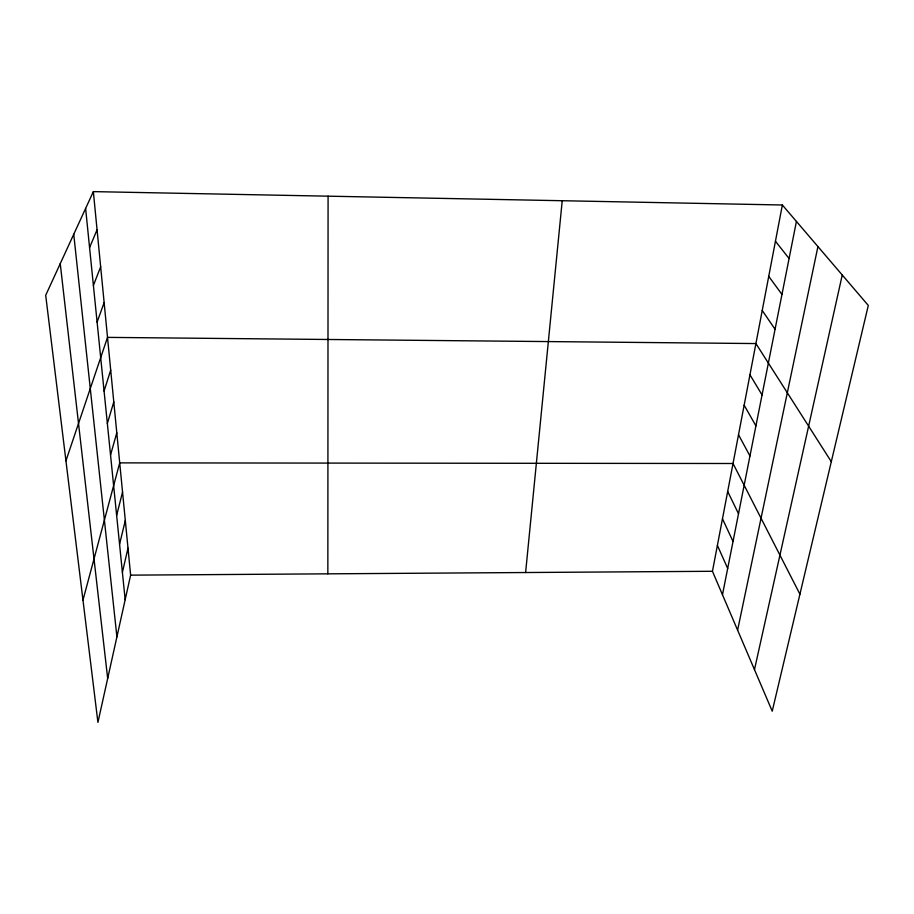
<?xml version="1.0" encoding="UTF-8"?>
<svg xmlns="http://www.w3.org/2000/svg" width="914" height="914" viewBox="0 0 914 914"><rect width="100%" height="100%" fill="white"/><g stroke="black" fill="none" stroke-linecap="round" stroke-linejoin="round"><path stroke-width="1.37" d="M327.852 573.832L328.08 196.179M525.607 572.518L562.224 200.726M782.361 204.999L868.3 305.447L772.227 711.183L712.452 571.284L782.361 204.999L93.354 191.62L45.7 295.291L97.924 722.38L130.622 575.146L93.354 191.62M722.471 594.74L796.425 221.439M737.609 630.157L817.927 246.574M754.473 669.631L842.251 275M122.396 572.347L127.994 548.194M119.563 544.23L125.309 520.523M116.638 515.325L122.545 492.098M82.98 600.144L119.711 462.872L733.028 463.501L799.921 594.191M110.537 455.001L116.786 432.825M107.349 423.502L113.793 401.92M104.07 391.055L110.697 370.124M65.934 460.816L107.521 337.38L755.912 343.561L831.306 461.684M97.101 322.116L104.139 302.625M93.399 285.454L100.666 266.774M89.572 247.591L97.067 229.791M130.622 575.146L712.452 571.284M775.449 241.216L789.079 258.513M768.743 276.348L781.961 294.445M762.23 310.452L775.061 329.28M749.948 374.797L762.059 394.939M744.156 405.176L755.924 425.89M738.512 434.733L749.96 455.983M727.681 491.504L738.523 513.737M722.471 518.786L733.028 541.465M717.399 545.372L727.681 568.451M60.244 263.666L107.681 678.451M73.748 234.292L116.912 636.875M85.619 208.461L125.161 599.698"/></g></svg>
